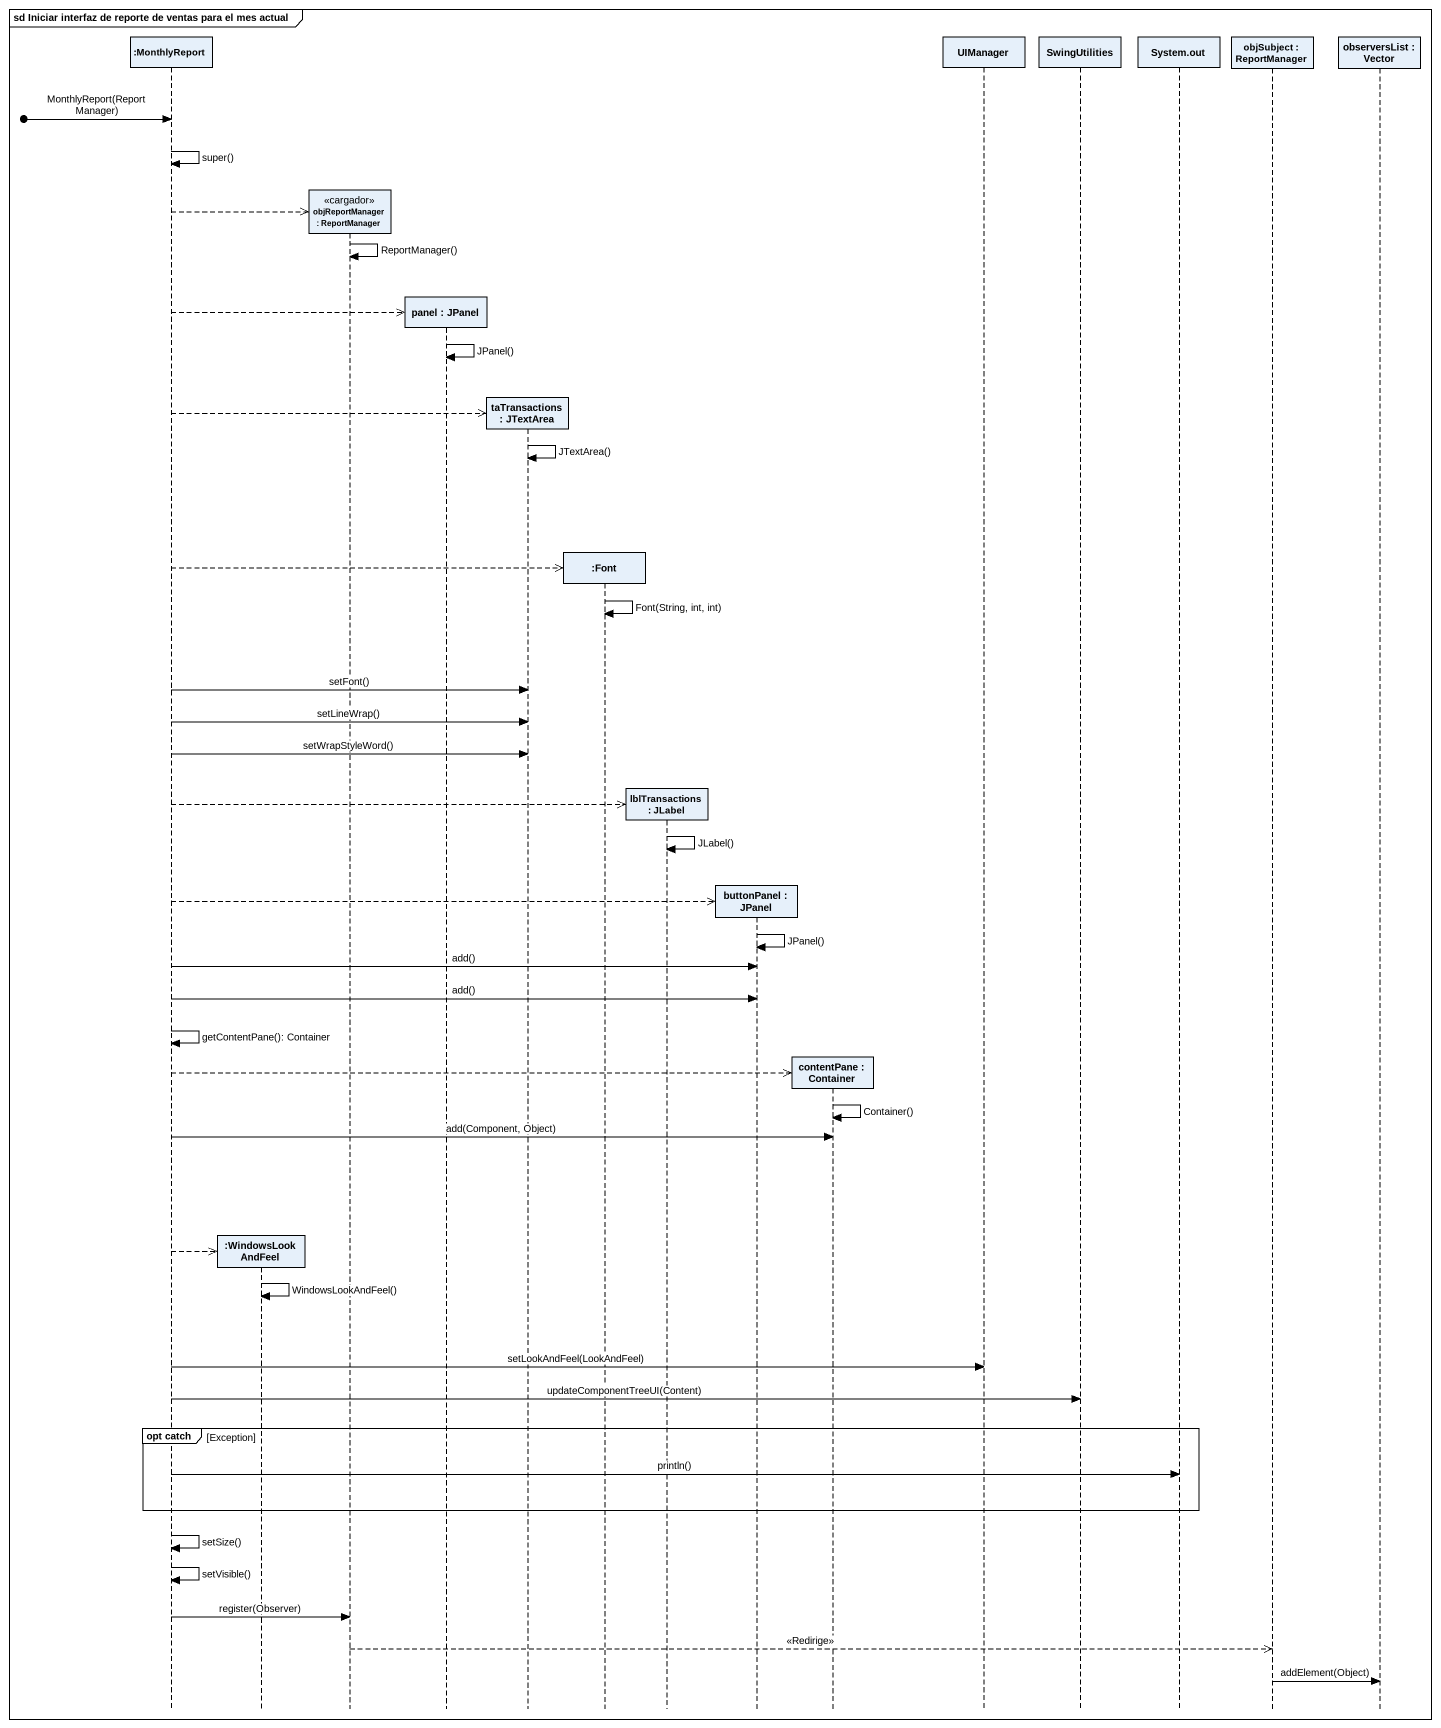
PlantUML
@startuml
mainframe sd Iniciar interfaz de reporte de ventas para el mes actual
hide footbox
participant ":MonthlyReport" as MonthlyReport
participant ":WindowsLookAndFeel" as WindowsLookAndFeel
participant "objReportManager : ReportManager" as objReportManager <<cargador>>
participant "panel : JPanel" as panel
participant "taTransactions : JTextArea" as taTransactions
participant ":Font" as Font
participant "lblTransactions : JLabel" as lblTransactions
participant "buttonPanel : JPanel" as buttonPanel
participant "contentPane : Container" as contentPane
participant UIManager
participant SwingUtilities
participant "System.out" as System_out
participant "objSubject : ReportManager" as objSubject
participant "observersList : Vector" as observersList

[o-> MonthlyReport : MonthlyReport(ReportManager)
MonthlyReport -> MonthlyReport : super()
MonthlyReport -->> objReportManager **
objReportManager -> objReportManager : ReportManager()
MonthlyReport -->> panel **
panel -> panel : JPanel()
MonthlyReport -->> taTransactions **
taTransactions -> taTransactions : JTextArea()
MonthlyReport -->> Font **
Font -> Font : Font(String, int, int)
MonthlyReport -> taTransactions : setFont()
MonthlyReport -> taTransactions : setLineWrap()
MonthlyReport -> taTransactions : setWrapStyleWord()
MonthlyReport -->> lblTransactions **
lblTransactions -> lblTransactions : JLabel()
MonthlyReport -->> buttonPanel **
buttonPanel -> buttonPanel : JPanel()
MonthlyReport -> buttonPanel : add()
MonthlyReport -> buttonPanel : add()
MonthlyReport -> MonthlyReport : getContentPane(): Container
MonthlyReport -->> contentPane **
contentPane -> contentPane : Container()
MonthlyReport -> contentPane : add(Component, Object)
MonthlyReport -->> WindowsLookAndFeel **
WindowsLookAndFeel -> WindowsLookAndFeel : WindowsLookAndFeel()
MonthlyReport -> UIManager : setLookAndFeel(LookAndFeel)
MonthlyReport -> SwingUtilities : updateComponentTreeUI(Content)
group opt catch [Exception]
  MonthlyReport -> System_out : println()
end
MonthlyReport -> MonthlyReport : setSize()
MonthlyReport -> MonthlyReport : setVisible()
MonthlyReport -> objReportManager : register(Observer)
objReportManager -->> objSubject : <<Redirige>>
objSubject -> observersList : addElement(Object)
@enduml
